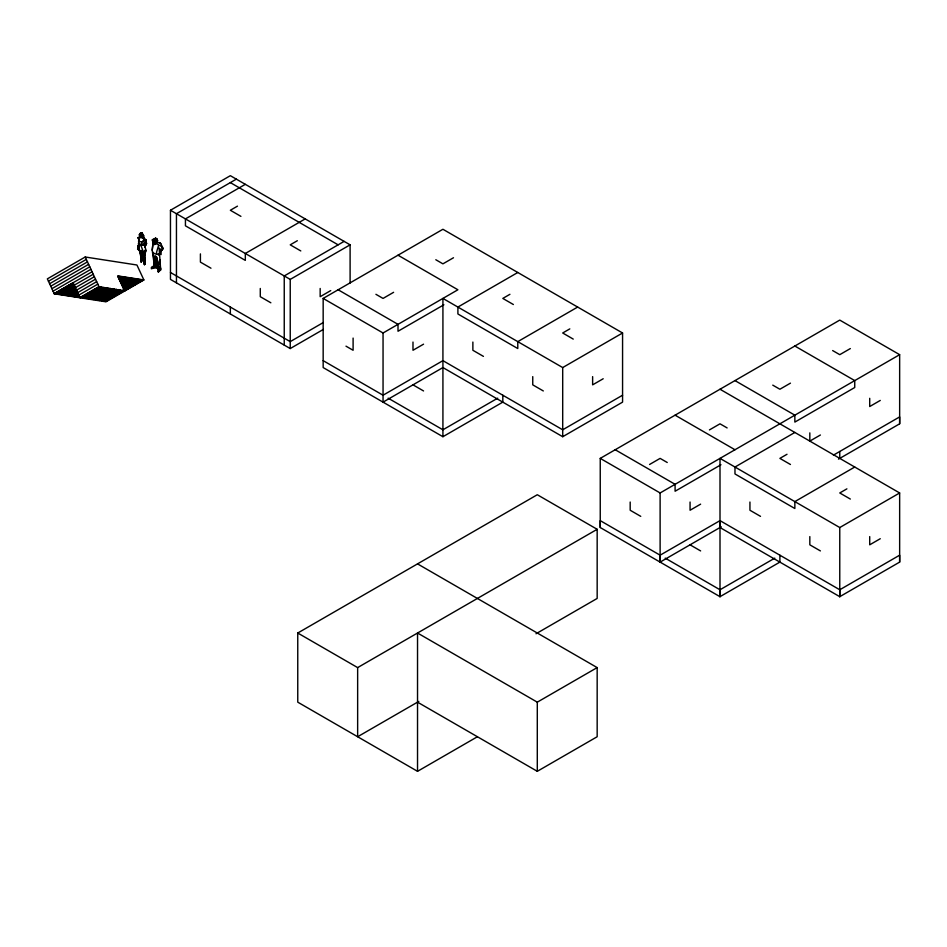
<?xml version="1.0" encoding="UTF-8"?>
<svg xmlns="http://www.w3.org/2000/svg" width="947" height="947" viewBox="0 0 947 947"><rect width="100%" height="100%" fill="white"/><g stroke="black" fill="none" stroke-linecap="round" stroke-linejoin="round"><path stroke-width="1.42" d="M142.819 253.974L143.388 259.371L141.127 262.106L141.399 253.488M779.89 555.191L779.89 562.104L720.004 596.681L600.244 527.538L600.244 520.625L660.118 555.191L720.004 520.625L839.764 589.768L899.65 555.191L899.65 562.104L839.764 596.681L720.004 527.538L720.004 520.625M721.283 526.792L660.118 562.104L660.118 555.191M774.788 558.138L720.004 589.768L720.004 596.681L720.004 458.384L839.764 527.538L899.65 492.961L899.65 562.104M839.764 589.768L839.764 596.681L839.764 527.538M839.764 458.384L839.764 451.47M838.497 459.129L899.65 423.818L899.65 416.905L833.396 455.152M143.388 259.371L141.399 260.591L140.049 251.05M156.148 261.419L156.196 258.862M142.914 251.464L144.015 261.372L145.305 263.882L145.033 250.328L146.169 250.624L144.015 255.749L145.305 263.882L144.441 264.746L142.026 250.41L143.234 251.76L144.015 255.749M141.884 245.226L141.849 242.041L142.926 241.13L144.678 242.87L144.193 244.693L141.884 245.226L138.451 244.089L139.15 239.425M159.558 263.87L159.806 259.703M142.014 250.706L142.31 259.147L141.127 262.106L141.411 258.933M144.181 258.72L144.441 264.746L144.737 261.277L143.494 261.029M157.604 240.585L157.309 241.402L153.911 241.698L152.597 241.13L152.325 239.863L155.32 239.094L157.238 239.709L157.309 241.402L155.533 241.651M138.984 250.351L139.588 243.853L140.677 244.657L143.234 251.76L138.984 250.351L139.588 243.853M143.222 237.768L143.459 235.258L142.405 235.045L142.299 233.009L140.641 232.784L139.316 234.856L139.967 237.543L143.471 237.141L143.778 238.703L143.459 235.258L142.109 236.016L142.772 238.017M154.716 239.686L153.319 240.597L154.574 241.449L154.61 244.527L156.468 243.497L156.918 242.053L157.095 240.81L155.817 239.769L156.918 242.053L160.777 243.663L163.144 248.54L160.611 251.653L160.978 249.783L159.12 248.031L160.682 269.895L158.35 272.061L156.575 256.874L158.102 269.268L160.161 266.805L160.623 268.546L159.309 268.048L158.35 272.061L158.871 263.349L155.272 255.891L153.615 257.158L156.385 267.61L157.486 267.504L156.575 259.371M138.759 247.593L138.262 245.474L137.978 248.09L139.008 248.659L140.736 253.903M156.385 267.61L154.574 267.007L152.207 250.221L153.165 241.615L154.231 242.456M156.515 241.047L156.788 238.668L155.486 238.111L153.189 240.562L155.545 241.236L157.036 240.502L156.788 238.668L154.325 238.952L154.42 241.165M152.207 250.221L152.798 245.261M154.243 261.183L153.686 260.97L154.574 267.007L157.486 267.504L151.271 268.676L154.574 267.007L155.438 261.999L155.154 256.377L153.615 257.158L153.154 252.293M138.901 249.925L137.623 249.227L138.262 245.474M154.61 244.527L152.917 243.663L153.603 241.154M153.189 240.562L155.486 238.111M152.917 243.663L156.468 243.497L158.67 245.119L156.504 252.364L156.906 254.494L159.984 253.465L158.729 255.264M156.646 258.294L155.438 261.999L153.686 260.97M142.926 241.13L146.039 239.946L144.619 243.947L144.761 247.108L146.584 243.509L145.613 239.555L141.553 235.258L139.635 234.288L139.316 234.856M144.193 244.693L144.678 242.87L145.364 245.758L144.761 247.108L146.134 242.882L146.039 239.946M139.967 237.543L142.677 233.755L141.47 232.749L139.635 234.288L139.967 237.543L142.524 237.105L143.423 235.341L142.405 235.045L142.524 237.105L144.145 240.195M142.524 237.105L143.423 235.341M138.451 244.089L139.031 243M146.584 243.509L145.364 245.758L144.098 244.29L140.677 244.657M160.611 251.653L163.144 248.54L161.25 246.315L158.67 245.119M152.869 239.366L152.597 241.13M157.095 240.81L154.574 241.449M156.006 241.189L156.882 240.491M154.278 265.468L151.283 267.599L153.674 267.054M85.218 257.004L47.35 278.868L54.275 293.795L106.005 301.797L143.873 279.945L136.936 265.006L85.218 257.004L99.08 286.87L124.933 290.871L118.008 275.944L143.873 279.945M323.353 329.426L290.232 348.555L170.46 279.401L170.46 210.258L230.346 175.68L350.106 244.835L350.106 283.082M48.463 281.247L86.331 259.383M49.611 283.721L87.479 261.857M50.771 286.195L88.627 264.343M236.336 179.149L176.45 213.714L176.45 282.857M51.919 288.669L89.776 266.817M53.068 291.155L90.924 269.291M54.216 293.629L92.072 271.765M54.275 293.795L73.215 282.869L80.14 297.796L99.08 286.87M245.32 184.334L185.434 218.899L185.434 225.812L245.32 260.389L245.32 253.476L305.194 218.899M74.292 285.165L93.22 274.239M75.44 287.639L94.369 276.713M76.589 290.125L95.529 279.187M77.737 292.599L96.677 281.661M78.885 295.073L97.825 284.136M237.46 206.15L230.346 210.258L240.917 216.366M80.033 297.547L98.973 286.621M80.85 297.642L99.79 286.716M82.922 297.962L101.85 287.036M84.993 298.281L103.921 287.355M87.053 298.601L105.981 287.675M89.125 298.921L108.053 287.995M91.184 299.24L110.124 288.314M93.256 299.56L112.184 288.634M95.316 299.879L114.256 288.953M97.387 300.199L116.315 289.273M99.447 300.519L118.387 289.593M101.518 300.838L120.447 289.912M103.578 301.158L122.518 290.232M105.65 301.477L124.578 290.551M297.346 240.716L290.232 244.835L300.791 250.931M344.116 241.378L284.242 275.944L284.242 345.087M170.46 210.258L290.232 279.401L350.106 244.835M330.74 290.587L320.169 296.695L320.169 288.468M502.81 395.219L502.81 402.132L442.924 436.709L323.164 367.566L323.164 298.423L442.924 229.269L622.57 332.989L622.57 402.132L562.696 436.709L442.924 367.566L383.05 402.132L383.05 332.989L457.898 289.77L398.012 255.205M323.353 322.513L290.232 341.63L170.46 272.487M393.609 292.315L383.05 298.423L375.923 294.304M453.495 257.75L442.924 263.846L435.809 259.738M443.883 304.78L398.012 331.261L398.012 324.348L338.138 289.77M517.784 272.487L457.898 307.065L457.898 313.978L517.784 348.543L517.784 341.63L577.658 307.065M423.558 344.175L412.987 350.272L412.987 342.056M509.924 294.304L502.81 298.423L513.381 304.52M569.81 328.881L562.696 332.989L573.255 339.097M497.708 398.166L442.924 429.796L388.14 398.166M442.924 436.709L442.924 298.423L562.696 367.566L622.57 332.989M603.203 378.753L592.633 384.849L592.633 376.622M622.57 395.219L562.696 429.796L442.924 360.653L383.05 395.219L323.164 360.653M477.406 736.742L417.532 771.32L297.76 702.165L297.76 633.022L537.292 494.736L597.166 529.302L597.166 598.445L536.014 633.756M600.244 527.538L600.244 458.384L839.764 320.098L899.65 354.675L899.65 423.818M649.559 464.492L660.118 458.384L667.244 462.503M709.433 429.914L720.004 423.818L727.13 427.926M790.449 383.144L779.89 389.241L772.764 385.133M850.335 348.567L839.764 354.675L832.65 350.556M297.76 633.022L357.646 667.599L597.166 529.302M600.244 458.384L660.118 492.961L899.65 354.675M720.963 464.752L675.093 491.233L675.093 484.319L615.207 449.742M794.853 432.459L734.979 467.037L734.979 473.95L794.853 508.515L794.853 501.602L854.739 467.037M700.626 504.147L690.067 510.244L690.067 502.028M787.004 454.276L779.89 458.384L790.449 464.492M820.398 435.004L809.827 441.101L809.827 432.874M880.272 400.427L869.713 406.535L869.713 398.308M418.799 701.431L357.646 736.742L357.646 667.599M846.89 488.853L839.764 492.961L850.335 499.057M417.532 771.32L417.532 633.022L537.292 702.165L597.166 667.599L597.166 736.742L537.292 771.308L417.532 702.165M880.272 538.713L869.713 544.821L869.713 536.594M139.813 236.833L141.103 236.217L142.441 238.088M156.314 241.698L157.593 240.763L157.238 239.709L155.32 239.094M137.623 249.227L139.008 248.659M154.089 239.2L152.325 239.863L153.911 241.698M153.935 239.591L154.965 239.449M142.76 254.222L144.891 254.814M140.641 232.784L142.299 233.009M117.629 276.181L143.222 280.134M117.913 276.773L142.476 280.572M118.186 277.364L141.719 281.01M118.458 277.968L140.961 281.448M118.742 278.56L140.203 281.886M119.014 279.152L139.446 282.313M119.298 279.756L138.688 282.751M119.571 280.348L137.931 283.189M119.843 280.951L137.173 283.627M120.127 281.543L136.415 284.064M120.399 282.135L135.67 284.502M120.671 282.739L134.912 284.94M120.956 283.331L134.154 285.378M121.228 283.934L133.397 285.816M121.512 284.526L132.639 286.243M121.784 285.118L131.882 286.681M122.056 285.722L131.124 287.119M122.341 286.314L130.366 287.557M122.613 286.905L129.609 287.995M122.897 287.509L128.863 288.433M123.169 288.101L128.105 288.871M123.441 288.705L127.348 289.309M123.726 289.297L126.59 289.746M123.998 289.889L125.833 290.173M124.27 290.492L125.075 290.611M71.842 283.484L73.108 283.686M71.084 283.922L73.381 284.278M70.327 284.36L73.653 284.869M69.569 284.798L73.937 285.473M68.811 285.236L74.209 286.065M68.054 285.674L74.493 286.669M67.296 286.101L74.766 287.261M66.55 286.539L75.038 287.852M65.793 286.977L75.322 288.456M65.035 287.415L75.594 289.048M64.278 287.852L75.878 289.64M63.52 288.29L76.151 290.244M62.762 288.728L76.423 290.836M62.005 289.166L76.707 291.439M61.247 289.593L76.979 292.031M60.49 290.031L77.252 292.623M59.744 290.469L77.536 293.227M58.986 290.907L77.808 293.819M58.229 291.345L78.092 294.422M57.471 291.783L78.364 295.014M56.713 292.221L78.637 295.606M55.956 292.659L78.921 296.21M55.198 293.096L79.193 296.802M54.441 293.523L79.477 297.405M138.44 241.142L141.849 242.041M138.712 249.333L140.18 250.86L138.712 249.333L140.049 252.151L141.399 260.591M155.734 239.52L157.036 240.502M153.059 252.861L156.906 254.494M794.853 346.022L854.739 380.599L854.739 387.512L794.853 422.09L794.853 415.177L734.979 380.599M720.004 389.241L899.65 492.961M675.093 415.177L734.979 449.742M230.346 182.605L338.126 244.835M483.432 356.38L472.873 350.272L472.873 342.056M543.318 390.957L532.747 384.849L532.747 376.622M760.512 516.352L749.941 510.244L749.941 502.028M820.398 550.917L809.827 544.821L809.827 536.594M323.164 298.423L383.05 332.989M210.968 268.214L200.409 262.118L200.409 253.891M270.854 302.791L260.283 296.695L260.283 288.468M345.986 346.164L353.101 350.272L353.101 338.079M412.987 384.849L423.558 390.957M640.752 516.352L630.181 510.244L630.181 502.028M690.067 544.821L700.626 550.917M665.22 558.138L720.004 589.768M417.532 563.879L597.166 667.599M142.961 236.194L141.553 235.258L141.813 237.141M159.001 268.486L160.682 269.895L160.161 266.805M138.664 238.277L138.096 237.579L141.103 236.217L141.328 237.661M159.877 242.539L160.777 243.663M144.098 244.29L146.169 250.624M139.126 239.993L138.096 237.579L139.304 241.213M144.358 256.081L145.033 250.328L145.104 251.642M144.477 257.241L144.82 260.721M160.978 249.783L161.108 254.577M143.459 235.258L143.471 237.141M161.937 246.492L161.949 249.511M660.118 492.961L660.118 562.104M562.696 367.566L562.696 436.709M537.292 702.165L537.292 771.308M290.232 279.401L290.232 348.555M230.346 307.065L230.346 313.978"/></g></svg>
